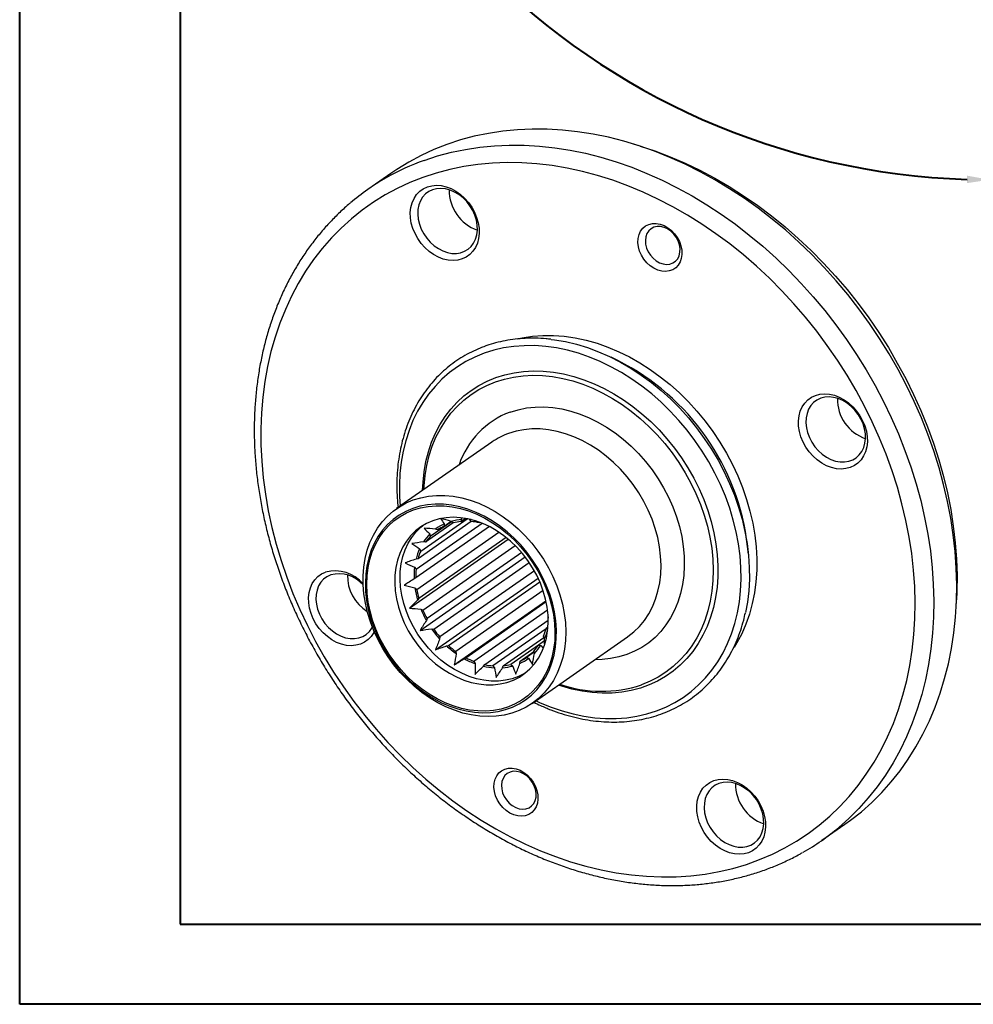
# Model space of a CAD drawing. Header units: millimetres. Extents: x 2626 to 2999, y 1108 to 1371.
# Drawn here: x 2625.9 to 2731.4, y 1107.7 to 1216.5 of the extents above; entities that cross this region are included whole.
import ezdxf

# ---------------------------------------------------------------- set-up
doc = ezdxf.new("R2010")
doc.units = ezdxf.units.MM
doc.linetypes.add('ACAD_ISO05W100', pattern=[33, 24, -3, 0, -3, 0, -3])
doc.layers.add('AM_5', color=3, linetype='Continuous', lineweight=25)
doc.layers.add('AM_BOR', color=2, linetype='ACAD_ISO05W100', lineweight=35)
doc.styles.get("Standard").update_dxf_attribs({"font": 'arial.ttf'})
doc.dimstyles.new('ISO-25', dxfattribs={"dimtxt": 3, "dimasz": 2.5, "dimexe": 1.25, "dimexo": 0.625, "dimtad": 1, "dimtxsty": 'Standard', "dimcen": 2.5, "dimadec": 0, "dimazin": 0, "dimtfac": 1, "dimtmove": 0, "dimatfit": 3, "dimfxl": 1, "dimarcsym": 0})

# ---------------------------------------------------------------- blocks, each defined once
blk = doc.blocks.new('A3 ZTL')
for p, q in [((19.57, 280.82), (19.57, 9.78)), ((19.57, 9.78), (401.17, 9.78))]:
    blk.add_line(p, q)
at = {"layer": 'AM_BOR', "color": 135, "linetype": 'Continuous', "lineweight": 25}
for p, q in [((0, 0), (0, 290.61)), ((410.96, 0), (0, 0))]:
    blk.add_line(p, q, dxfattribs=at)
blk = doc.blocks.new('*D44')
at = {"layer": 'AM_5', "color": 0, "lineweight": -2}
for p, q in [((2662.31, 1277.68), (2653.08, 1277.68)), ((2733.17, 1202.92), (2733.17, 1197.6))]:
    blk.add_line(p, q, dxfattribs=at)
blk.add_arc((2733.17, 1277.68), 78.83, 181.8171, 268.1829, dxfattribs=at)
at = {"layer": 'AM_5', "color": 0}
for points in [[(2653.96, 1275.17), (2654.79, 1275.19), (2654.33, 1277.68)], [(2730.67, 1199.3), (2730.66, 1198.47), (2733.17, 1198.85)]]:
    blk.add_solid(points, dxfattribs=at)
at = {"layer": 'Defpoints', "color": 0}
for p in [(2733.17, 1351.82), (2662.94, 1277.68), (2974.32, 1277.68), (2664.9, 1238.26), (2733.17, 1203.54)]:
    blk.add_point(p, dxfattribs=at)
at = {"layer": 'AM_5', "color": 0, "insert": (2678.95, 1223.46), "char_height": 3, "attachment_point": 5, "rotation": 315}
blk.add_mtext('90°', dxfattribs=at)

msp = doc.modelspace()

# ---------------------------------------------------------------- linework, layer by layer
at = {"color": 7, "linetype": 'Continuous', "lineweight": 15}
for p, q in [((2694.518, 1202.568), (2693.771, 1202.798)), ((2666.958, 1199.553), (2664.421, 1197.783)), ((2692.068, 1178.853), (2691.31, 1179.22)), ((2678.114, 1169.841), (2667.576, 1162.489)), ((2678.15, 1169.867), (2678.114, 1169.841)), ((2677.845, 1160.503), (2669.706, 1154.824)), ((2669.743, 1155.779), (2677.043, 1160.872)), ((2675.85, 1161.064), (2669.96, 1156.954)), ((2670.252, 1157.793), (2675.385, 1161.374)), ((2673.859, 1160.914), (2670.787, 1158.771)), ((2671.311, 1159.425), (2673.661, 1161.065)), ((2672.833, 1160.544), (2673.615, 1161.089)), ((2672.844, 1160.796), (2672.833, 1160.544)), ((2673.853, 1160.913), (2673.638, 1161.083)), ((2674.696, 1161.059), (2675.198, 1161.409)), ((2674.774, 1161.28), (2674.696, 1161.059)), ((2674.718, 1161.458), (2674.774, 1161.28)), ((2675.843, 1161.065), (2675.668, 1161.284)), ((2676.785, 1160.973), (2676.749, 1160.927)), ((2676.749, 1160.927), (2676.804, 1160.966)), ((2669.825, 1153.547), (2678.903, 1159.881)), ((2679.707, 1159.294), (2670.046, 1152.553)), ((2671.253, 1159.687), (2671.311, 1159.425)), ((2672.121, 1160.127), (2671.885, 1160.235)), ((2668.994, 1151.473), (2679.936, 1159.107)), ((2670.492, 1151.278), (2680.705, 1158.404)), ((2670.787, 1158.771), (2670.548, 1158.807)), ((2706.492, 1157.461), (2706.408, 1158.3)), ((2670.131, 1158.044), (2670.252, 1157.793)), ((2670.177, 1149.025), (2681.814, 1157.144)), ((2681.421, 1157.63), (2670.952, 1150.325)), ((2669.96, 1156.954), (2669.737, 1156.915)), ((2671.688, 1149.155), (2682.258, 1156.53)), ((2669.569, 1155.999), (2669.743, 1155.779)), ((2682.819, 1155.625), (2672.352, 1148.321)), ((2669.706, 1154.824), (2669.518, 1154.714)), ((2671.881, 1146.882), (2683.241, 1154.808)), ((2673.318, 1147.351), (2683.424, 1154.402)), ((2669.611, 1153.719), (2669.825, 1153.547)), ((2683.788, 1153.441), (2674.131, 1146.703)), ((2670.046, 1152.553), (2669.908, 1152.381)), ((2673.968, 1145.217), (2684.105, 1152.29)), ((2675.25, 1146.011), (2684.124, 1152.203)), ((2729.47, 1151.633), (2729.512, 1152.413)), ((2670.256, 1151.387), (2670.492, 1151.278)), ((2684.278, 1151.277), (2676.145, 1145.603)), ((2670.952, 1150.325), (2670.875, 1150.104)), ((2677.326, 1145.245), (2684.352, 1150.147)), ((2684.347, 1150.373), (2684.331, 1150.393)), ((2671.449, 1149.192), (2671.688, 1149.155)), ((2684.113, 1149.211), (2678.232, 1145.108)), ((2684.326, 1149.366), (2684.115, 1149.218)), ((2684.115, 1149.218), (2684.316, 1149.253)), ((2672.352, 1148.321), (2672.342, 1148.07)), ((2673.096, 1147.313), (2673.318, 1147.351)), ((2679.378, 1145.114), (2683.882, 1148.256)), ((2683.284, 1147.396), (2680.222, 1145.26)), ((2682.596, 1140.961), (2693.134, 1148.313)), ((2683.944, 1147.859), (2683.288, 1147.402)), ((2683.288, 1147.402), (2683.526, 1147.366)), ((2683.526, 1147.366), (2683.812, 1147.075)), ((2683.943, 1148.128), (2683.822, 1148.38)), ((2683.944, 1147.544), (2683.943, 1148.128)), ((2674.131, 1146.703), (2674.189, 1146.442)), ((2681.241, 1145.628), (2682.775, 1146.698)), ((2682.79, 1146.629), (2681.954, 1146.046)), ((2682.821, 1146.485), (2682.764, 1146.747)), ((2675.061, 1145.902), (2675.25, 1146.011)), ((2676.145, 1145.603), (2676.267, 1145.352)), ((2677.187, 1145.073), (2677.326, 1145.245)), ((2680.222, 1145.26), (2680.436, 1145.089)), ((2681.231, 1145.377), (2681.241, 1145.628)), ((2681.954, 1146.046), (2682.19, 1145.938)), ((2678.232, 1145.108), (2678.407, 1144.888)), ((2679.301, 1144.893), (2679.378, 1145.114)), ((2714.632, 1125.818), (2717.169, 1127.588))]:
    msp.add_line(p, q, dxfattribs=at)
at = {"color": 7, "linetype": 'Continuous', "lineweight": 15, "flags": 128}
for points in [[(2717.169, 1127.588), (2717.782, 1128.029), (2718.996, 1128.985), (2720.153, 1130.013), (2721.252, 1131.111), (2722.291, 1132.275), (2723.267, 1133.505), (2724.179, 1134.797), (2725.024, 1136.148), (2725.8, 1137.557), (2726.507, 1139.019), (2727.143, 1140.532), (2727.705, 1142.093), (2728.194, 1143.699), (2728.608, 1145.345), (2728.946, 1147.03), (2729.207, 1148.749), (2729.392, 1150.498), (2729.499, 1152.274), (2729.529, 1154.074), (2729.481, 1155.894), (2729.356, 1157.73), (2729.153, 1159.577), (2728.873, 1161.433), (2728.517, 1163.293), (2728.086, 1165.154), (2727.58, 1167.012), (2727, 1168.862), (2726.348, 1170.702), (2725.624, 1172.527), (2724.832, 1174.333), (2723.971, 1176.117), (2723.044, 1177.875), (2722.053, 1179.603), (2721, 1181.298), (2719.887, 1182.956), (2718.716, 1184.574), (2717.49, 1186.149), (2716.211, 1187.676), (2714.882, 1189.154), (2713.506, 1190.579), (2712.085, 1191.948), (2710.623, 1193.258), (2709.122, 1194.506), (2707.587, 1195.69), (2706.019, 1196.808), (2704.421, 1197.857), (2702.799, 1198.835), (2701.154, 1199.74), (2699.49, 1200.569), (2697.811, 1201.322), (2696.12, 1201.997), (2694.421, 1202.592), (2692.716, 1203.107), (2691.011, 1203.539), (2689.307, 1203.888), (2687.61, 1204.154), (2685.921, 1204.336), (2684.245, 1204.433), (2682.586, 1204.446), (2680.946, 1204.374), (2679.329, 1204.217), (2677.738, 1203.976), (2676.177, 1203.652), (2674.65, 1203.244), (2673.158, 1202.754), (2671.705, 1202.183), (2670.295, 1201.531), (2668.929, 1200.802), (2667.612, 1199.995), (2666.958, 1199.553)], [(2694.518, 1202.568), (2696.153, 1202.027), (2697.826, 1201.392), (2699.489, 1200.678), (2701.138, 1199.888), (2702.77, 1199.022), (2704.38, 1198.083), (2705.967, 1197.072), (2707.526, 1195.993), (2709.054, 1194.846), (2710.547, 1193.634), (2712.004, 1192.361), (2713.42, 1191.028), (2714.794, 1189.638), (2716.12, 1188.195), (2717.398, 1186.701), (2718.625, 1185.159), (2719.797, 1183.574), (2720.912, 1181.947), (2721.969, 1180.283), (2722.964, 1178.585), (2723.896, 1176.857), (2724.762, 1175.101), (2725.562, 1173.323), (2726.292, 1171.525), (2726.952, 1169.712), (2727.541, 1167.887), (2728.056, 1166.054), (2728.498, 1164.216), (2728.864, 1162.379), (2729.155, 1160.545), (2729.37, 1158.719), (2729.507, 1156.904), (2729.568, 1155.105), (2729.551, 1153.324), (2729.512, 1152.413)], [(2670.487, 1199.1), (2669.053, 1198.535), (2667.662, 1197.889), (2666.316, 1197.164), (2665.02, 1196.362), (2663.774, 1195.483), (2662.583, 1194.53), (2661.448, 1193.505), (2660.373, 1192.411), (2659.359, 1191.248), (2658.408, 1190.021), (2657.524, 1188.732), (2656.707, 1187.383), (2655.959, 1185.977), (2655.282, 1184.518), (2654.678, 1183.009), (2654.147, 1181.452), (2653.692, 1179.852), (2653.312, 1178.211), (2653.009, 1176.534), (2652.784, 1174.824), (2652.636, 1173.084), (2652.567, 1171.318), (2652.576, 1169.531), (2652.663, 1167.726), (2652.829, 1165.907), (2653.072, 1164.078), (2653.393, 1162.242), (2653.79, 1160.405), (2654.263, 1158.569), (2654.81, 1156.74), (2655.431, 1154.92), (2656.124, 1153.113), (2656.888, 1151.325), (2657.721, 1149.557), (2658.621, 1147.816), (2659.586, 1146.103), (2660.615, 1144.423), (2661.704, 1142.78), (2662.852, 1141.176), (2664.056, 1139.616), (2665.313, 1138.103), (2666.621, 1136.64), (2667.977, 1135.231), (2669.379, 1133.877), (2670.822, 1132.584), (2672.303, 1131.352), (2673.821, 1130.185), (2675.371, 1129.085), (2676.949, 1128.055), (2678.554, 1127.097), (2680.18, 1126.212), (2681.825, 1125.404), (2683.485, 1124.673), (2685.156, 1124.022), (2686.835, 1123.451), (2688.519, 1122.962), (2690.202, 1122.556), (2691.883, 1122.234), (2693.557, 1121.996), (2695.22, 1121.844), (2696.869, 1121.776), (2698.501, 1121.795), (2700.112, 1121.898), (2701.698, 1122.087), (2703.256, 1122.361), (2704.782, 1122.719), (2706.274, 1123.16), (2707.728, 1123.684), (2709.141, 1124.29), (2710.509, 1124.975), (2711.831, 1125.739), (2713.102, 1126.58), (2714.321, 1127.496), (2715.484, 1128.485), (2716.589, 1129.545), (2717.635, 1130.674), (2718.617, 1131.869), (2719.535, 1133.127), (2720.386, 1134.447), (2721.169, 1135.825), (2721.881, 1137.257), (2722.522, 1138.742), (2723.089, 1140.275), (2723.582, 1141.854), (2724, 1143.475), (2724.341, 1145.135), (2724.605, 1146.829), (2724.792, 1148.554), (2724.901, 1150.308), (2724.931, 1152.084), (2724.883, 1153.881), (2724.756, 1155.694), (2724.552, 1157.518), (2724.27, 1159.351), (2723.911, 1161.188), (2723.476, 1163.025), (2722.965, 1164.858), (2722.381, 1166.684), (2721.724, 1168.497), (2720.995, 1170.295), (2720.197, 1172.074), (2719.33, 1173.828), (2718.397, 1175.556), (2717.4, 1177.253), (2716.341, 1178.915), (2715.222, 1180.539), (2714.046, 1182.121), (2712.815, 1183.658), (2711.531, 1185.146), (2710.199, 1186.583), (2708.82, 1187.965), (2707.398, 1189.289), (2705.935, 1190.552), (2704.435, 1191.752), (2702.901, 1192.885), (2701.336, 1193.951), (2699.744, 1194.945), (2698.128, 1195.867), (2696.492, 1196.713), (2694.839, 1197.483), (2693.173, 1198.174), (2691.497, 1198.785), (2689.816, 1199.315), (2688.132, 1199.763), (2686.449, 1200.127), (2684.772, 1200.407), (2683.103, 1200.602), (2681.446, 1200.712), (2679.805, 1200.737), (2678.183, 1200.676), (2676.584, 1200.53), (2675.012, 1200.298), (2673.469, 1199.982), (2671.96, 1199.582), (2670.487, 1199.1)], [(2670.987, 1198.061), (2671.475, 1198.19), (2671.992, 1198.234), (2672.528, 1198.194), (2673.071, 1198.07), (2673.612, 1197.864), (2674.137, 1197.582), (2674.638, 1197.228), (2675.104, 1196.81), (2675.525, 1196.336), (2675.893, 1195.817), (2676.2, 1195.262), (2676.44, 1194.682), (2676.609, 1194.091), (2676.702, 1193.499), (2676.718, 1192.919), (2676.656, 1192.362), (2676.518, 1191.841), (2676.307, 1191.364), (2676.026, 1190.943), (2675.682, 1190.586), (2675.282, 1190.3), (2674.833, 1190.091), (2674.346, 1189.963), (2673.829, 1189.918), (2673.293, 1189.958), (2672.749, 1190.082), (2672.209, 1190.288), (2671.683, 1190.57), (2671.182, 1190.924), (2670.717, 1191.342), (2670.296, 1191.816), (2669.928, 1192.335), (2669.621, 1192.89), (2669.38, 1193.47), (2669.212, 1194.061), (2669.119, 1194.653), (2669.103, 1195.233), (2669.165, 1195.79), (2669.303, 1196.312), (2669.514, 1196.788), (2669.795, 1197.209), (2670.139, 1197.566), (2670.539, 1197.852), (2670.987, 1198.061)], [(2671.558, 1197.743), (2671.143, 1197.546), (2670.777, 1197.273), (2670.468, 1196.93), (2670.223, 1196.525), (2670.049, 1196.068), (2669.949, 1195.569), (2669.926, 1195.04), (2669.98, 1194.494), (2670.11, 1193.943), (2670.313, 1193.401), (2670.585, 1192.879), (2670.918, 1192.39), (2671.305, 1191.946), (2671.737, 1191.558), (2672.204, 1191.233), (2672.695, 1190.98), (2673.198, 1190.804), (2673.702, 1190.711), (2674.194, 1190.701), (2674.664, 1190.776), (2675.1, 1190.933), (2675.492, 1191.169), (2675.831, 1191.478), (2676.108, 1191.853), (2676.318, 1192.286), (2676.456, 1192.765), (2676.517, 1193.28), (2676.502, 1193.819), (2676.409, 1194.369), (2676.242, 1194.918), (2676.004, 1195.452), (2675.701, 1195.958), (2675.34, 1196.426), (2674.929, 1196.843), (2674.478, 1197.201), (2673.998, 1197.491), (2673.5, 1197.706), (2672.995, 1197.841), (2672.495, 1197.892), (2672.012, 1197.86), (2671.558, 1197.743)], [(2695.478, 1193.913), (2695.873, 1194.007), (2696.295, 1194.017), (2696.73, 1193.941), (2697.164, 1193.783), (2697.583, 1193.547), (2697.975, 1193.241), (2698.325, 1192.874), (2698.624, 1192.46), (2698.86, 1192.01), (2699.028, 1191.539), (2699.121, 1191.064), (2699.136, 1190.597), (2699.074, 1190.156), (2698.935, 1189.754), (2698.724, 1189.403), (2698.449, 1189.116), (2698.118, 1188.9), (2697.741, 1188.765), (2697.331, 1188.713), (2696.901, 1188.746), (2696.465, 1188.863), (2696.036, 1189.061), (2695.629, 1189.333), (2695.257, 1189.671), (2694.931, 1190.063), (2694.662, 1190.497), (2694.459, 1190.959), (2694.329, 1191.434), (2694.274, 1191.907), (2694.298, 1192.363), (2694.399, 1192.786), (2694.574, 1193.164), (2694.818, 1193.484), (2695.123, 1193.737), (2695.478, 1193.913)], [(2696.049, 1193.595), (2695.735, 1193.433), (2695.473, 1193.196), (2695.275, 1192.893), (2695.148, 1192.537), (2695.098, 1192.141), (2695.126, 1191.723), (2695.232, 1191.299), (2695.411, 1190.887), (2695.656, 1190.503), (2695.956, 1190.164), (2696.3, 1189.883), (2696.674, 1189.671), (2697.061, 1189.538), (2697.447, 1189.489), (2697.815, 1189.526), (2698.151, 1189.647), (2698.44, 1189.847), (2698.671, 1190.119), (2698.835, 1190.45), (2698.924, 1190.828), (2698.935, 1191.237), (2698.867, 1191.661), (2698.724, 1192.081), (2698.511, 1192.481), (2698.237, 1192.844), (2697.913, 1193.156), (2697.553, 1193.403), (2697.17, 1193.576), (2696.782, 1193.668), (2696.403, 1193.674), (2696.049, 1193.595)], [(2684.686, 1181.202), (2685.035, 1181.158), (2686.257, 1180.951), (2687.483, 1180.661), (2688.708, 1180.289), (2689.928, 1179.836), (2691.136, 1179.304), (2692.33, 1178.695), (2693.503, 1178.012), (2694.65, 1177.257), (2695.768, 1176.433), (2696.852, 1175.545), (2697.898, 1174.595), (2698.9, 1173.587), (2699.856, 1172.525), (2700.762, 1171.413), (2701.612, 1170.257), (2702.406, 1169.06), (2703.138, 1167.828), (2703.806, 1166.565), (2704.408, 1165.277), (2704.941, 1163.968), (2705.403, 1162.645), (2705.792, 1161.311), (2706.106, 1159.973), (2706.345, 1158.637), (2706.506, 1157.306), (2706.591, 1155.988), (2706.597, 1154.687), (2706.526, 1153.408), (2706.377, 1152.156), (2706.169, 1151.015)], [(2670.602, 1164.6), (2670.622, 1164.992), (2670.733, 1166.142), (2670.921, 1167.261), (2671.185, 1168.343), (2671.525, 1169.383), (2671.938, 1170.377), (2672.423, 1171.319), (2672.976, 1172.204), (2673.596, 1173.029), (2674.28, 1173.789), (2675.023, 1174.481), (2675.823, 1175.101), (2676.675, 1175.647), (2677.576, 1176.115), (2678.52, 1176.503), (2679.504, 1176.81), (2680.523, 1177.033), (2681.571, 1177.173), (2682.643, 1177.228), (2683.735, 1177.197), (2684.841, 1177.082), (2685.955, 1176.882), (2687.073, 1176.599), (2688.188, 1176.233), (2689.296, 1175.788), (2690.39, 1175.264), (2691.466, 1174.665), (2692.518, 1173.993), (2693.541, 1173.252), (2694.531, 1172.445), (2695.482, 1171.576), (2696.389, 1170.65), (2697.249, 1169.67), (2698.057, 1168.643), (2698.81, 1167.572), (2699.502, 1166.463), (2700.132, 1165.321), (2700.696, 1164.152), (2701.191, 1162.962), (2701.616, 1161.756), (2701.967, 1160.541), (2702.243, 1159.322), (2702.443, 1158.104), (2702.565, 1156.895), (2702.61, 1155.7), (2702.577, 1154.524), (2702.467, 1153.374), (2702.278, 1152.256), (2702.014, 1151.173), (2701.674, 1150.133), (2701.261, 1149.139), (2700.776, 1148.197), (2700.223, 1147.312), (2699.603, 1146.487), (2698.92, 1145.727), (2698.176, 1145.035), (2697.377, 1144.415), (2696.524, 1143.869), (2695.624, 1143.401), (2694.679, 1143.013), (2694.679, 1143.013)], [(2713.916, 1175.005), (2714.404, 1175.134), (2714.921, 1175.178), (2715.457, 1175.138), (2716, 1175.014), (2716.54, 1174.808), (2717.066, 1174.526), (2717.567, 1174.172), (2718.033, 1173.754), (2718.454, 1173.28), (2718.822, 1172.761), (2719.129, 1172.206), (2719.369, 1171.626), (2719.538, 1171.035), (2719.631, 1170.443), (2719.647, 1169.863), (2719.585, 1169.306), (2719.447, 1168.785), (2719.236, 1168.308), (2718.955, 1167.887), (2718.611, 1167.53), (2718.211, 1167.244), (2717.762, 1167.035), (2717.274, 1166.907), (2716.757, 1166.862), (2716.222, 1166.902), (2715.678, 1167.026), (2715.138, 1167.232), (2714.612, 1167.514), (2714.111, 1167.868), (2713.646, 1168.286), (2713.224, 1168.76), (2712.857, 1169.279), (2712.549, 1169.834), (2712.309, 1170.414), (2712.141, 1171.005), (2712.048, 1171.597), (2712.032, 1172.177), (2712.094, 1172.734), (2712.232, 1173.256), (2712.443, 1173.732), (2712.723, 1174.153), (2713.067, 1174.51), (2713.468, 1174.796), (2713.916, 1175.005)], [(2714.487, 1174.687), (2714.072, 1174.49), (2713.706, 1174.217), (2713.396, 1173.874), (2713.152, 1173.469), (2712.978, 1173.012), (2712.878, 1172.513), (2712.855, 1171.984), (2712.909, 1171.438), (2713.039, 1170.887), (2713.242, 1170.345), (2713.514, 1169.823), (2713.847, 1169.334), (2714.234, 1168.89), (2714.666, 1168.502), (2715.133, 1168.177), (2715.624, 1167.924), (2716.127, 1167.748), (2716.631, 1167.655), (2717.123, 1167.645), (2717.593, 1167.72), (2718.029, 1167.877), (2718.421, 1168.113), (2718.76, 1168.422), (2719.037, 1168.797), (2719.247, 1169.23), (2719.385, 1169.709), (2719.446, 1170.224), (2719.431, 1170.763), (2719.338, 1171.313), (2719.171, 1171.862), (2718.933, 1172.396), (2718.63, 1172.902), (2718.269, 1173.37), (2717.858, 1173.787), (2717.407, 1174.145), (2716.927, 1174.435), (2716.428, 1174.65), (2715.923, 1174.785), (2715.424, 1174.836), (2714.941, 1174.804), (2714.487, 1174.687)], [(2669.43, 1163.446), (2670.26, 1163.697), (2671.123, 1163.864), (2672.014, 1163.945), (2672.927, 1163.941), (2673.855, 1163.851), (2674.791, 1163.676), (2675.73, 1163.418), (2676.664, 1163.077), (2677.587, 1162.656), (2678.492, 1162.159), (2679.374, 1161.589), (2680.225, 1160.95), (2681.04, 1160.246), (2681.814, 1159.482), (2682.541, 1158.663), (2683.215, 1157.796), (2683.832, 1156.887), (2684.388, 1155.941), (2684.878, 1154.966), (2685.3, 1153.968), (2685.65, 1152.954), (2685.926, 1151.931), (2686.126, 1150.907), (2686.249, 1149.889), (2686.293, 1148.884), (2686.259, 1147.899), (2686.146, 1146.94), (2685.956, 1146.015), (2685.69, 1145.13), (2685.349, 1144.291), (2684.936, 1143.505), (2684.454, 1142.776), (2683.906, 1142.11), (2683.297, 1141.511), (2682.63, 1140.984), (2681.91, 1140.533), (2681.142, 1140.159), (2680.331, 1139.867), (2679.484, 1139.658), (2678.606, 1139.534), (2677.703, 1139.495), (2676.782, 1139.543), (2675.849, 1139.675), (2674.911, 1139.892), (2673.974, 1140.192), (2673.044, 1140.573), (2672.13, 1141.032), (2671.235, 1141.566), (2670.368, 1142.171), (2669.534, 1142.844), (2668.739, 1143.579), (2667.988, 1144.37), (2667.287, 1145.214), (2666.641, 1146.103), (2666.054, 1147.031), (2665.53, 1147.993), (2665.074, 1148.98), (2664.687, 1149.987), (2664.374, 1151.006), (2664.136, 1152.03), (2663.974, 1153.052), (2663.891, 1154.065), (2663.885, 1155.061), (2663.959, 1156.034), (2664.111, 1156.976), (2664.339, 1157.882), (2664.643, 1158.745), (2665.02, 1159.558), (2665.468, 1160.316), (2665.983, 1161.014), (2666.563, 1161.647), (2667.201, 1162.211), (2667.896, 1162.7), (2668.64, 1163.113), (2669.43, 1163.446)], [(2669.363, 1162.504), (2668.598, 1162.18), (2667.879, 1161.778), (2667.21, 1161.298), (2666.597, 1160.746), (2666.043, 1160.125), (2665.554, 1159.439), (2665.132, 1158.695), (2664.781, 1157.897), (2664.503, 1157.051), (2664.301, 1156.164), (2664.176, 1155.242), (2664.129, 1154.291), (2664.16, 1153.32), (2664.268, 1152.335), (2664.455, 1151.344), (2664.717, 1150.353), (2665.052, 1149.37), (2665.46, 1148.403), (2665.935, 1147.458), (2666.476, 1146.543), (2667.077, 1145.665), (2667.735, 1144.829), (2668.444, 1144.042), (2669.2, 1143.31), (2669.996, 1142.638), (2670.827, 1142.032), (2671.687, 1141.495), (2672.569, 1141.032), (2673.466, 1140.646), (2674.373, 1140.341), (2675.282, 1140.117), (2676.187, 1139.977), (2677.081, 1139.923), (2677.957, 1139.953), (2678.809, 1140.069), (2679.63, 1140.269), (2680.415, 1140.552), (2681.158, 1140.916), (2681.853, 1141.358), (2682.495, 1141.874), (2683.079, 1142.461), (2683.601, 1143.115), (2684.057, 1143.831), (2684.444, 1144.603), (2684.758, 1145.425), (2684.998, 1146.293), (2685.162, 1147.198), (2685.248, 1148.135), (2685.257, 1149.097), (2685.187, 1150.076), (2685.039, 1151.065), (2684.815, 1152.057), (2684.515, 1153.045), (2684.144, 1154.021), (2683.702, 1154.977), (2683.193, 1155.908), (2682.622, 1156.806), (2681.992, 1157.664), (2681.308, 1158.476), (2680.574, 1159.236), (2679.798, 1159.939), (2678.983, 1160.578), (2678.137, 1161.15), (2677.266, 1161.65), (2676.375, 1162.075), (2675.472, 1162.421), (2674.563, 1162.686), (2673.655, 1162.868), (2672.755, 1162.965), (2671.869, 1162.977), (2671.005, 1162.904), (2670.167, 1162.746), (2669.363, 1162.504)], [(2669.444, 1162.337), (2670.247, 1162.577), (2671.084, 1162.734), (2671.948, 1162.804), (2672.834, 1162.788), (2673.733, 1162.685), (2674.64, 1162.497), (2675.547, 1162.226), (2676.448, 1161.872), (2677.335, 1161.438), (2678.203, 1160.929), (2679.043, 1160.348), (2679.851, 1159.699), (2680.619, 1158.987), (2681.342, 1158.218), (2682.015, 1157.397), (2682.632, 1156.531), (2683.188, 1155.627), (2683.68, 1154.69), (2684.104, 1153.73), (2684.456, 1152.751), (2684.733, 1151.763), (2684.935, 1150.773), (2685.058, 1149.787), (2685.102, 1148.815), (2685.068, 1147.862), (2684.954, 1146.937), (2684.762, 1146.046), (2684.494, 1145.196), (2684.151, 1144.394), (2683.736, 1143.645), (2683.252, 1142.956), (2682.703, 1142.332), (2682.094, 1141.777), (2681.428, 1141.296), (2680.71, 1140.892), (2679.947, 1140.568), (2679.144, 1140.327), (2678.307, 1140.171), (2677.443, 1140.101), (2676.557, 1140.117), (2675.658, 1140.219), (2674.751, 1140.407), (2673.844, 1140.679), (2672.943, 1141.033), (2672.056, 1141.466), (2671.188, 1141.975), (2670.348, 1142.557), (2669.54, 1143.206), (2668.772, 1143.918), (2668.049, 1144.687), (2667.376, 1145.507), (2666.759, 1146.373), (2666.202, 1147.278), (2665.711, 1148.214), (2665.287, 1149.175), (2664.935, 1150.153), (2664.657, 1151.142), (2664.456, 1152.132), (2664.333, 1153.117), (2664.288, 1154.09), (2664.323, 1155.043), (2664.437, 1155.968), (2664.629, 1156.859), (2664.897, 1157.709), (2665.24, 1158.511), (2665.655, 1159.259), (2666.139, 1159.948), (2666.687, 1160.573), (2667.297, 1161.128), (2667.963, 1161.609), (2668.681, 1162.013), (2669.444, 1162.337)], [(2671.584, 1161.144), (2670.897, 1160.848), (2670.256, 1160.472), (2669.668, 1160.019), (2669.138, 1159.493), (2668.67, 1158.901), (2668.27, 1158.246), (2667.94, 1157.535), (2667.685, 1156.776), (2667.506, 1155.974), (2667.404, 1155.138), (2667.382, 1154.275), (2667.44, 1153.393), (2667.575, 1152.501), (2667.789, 1151.606), (2668.077, 1150.718), (2668.439, 1149.844), (2668.87, 1148.993), (2669.366, 1148.172), (2669.922, 1147.39), (2670.535, 1146.653), (2671.197, 1145.969), (2671.902, 1145.344), (2672.645, 1144.783), (2673.418, 1144.292), (2674.213, 1143.875), (2675.024, 1143.537), (2675.843, 1143.281), (2676.662, 1143.108), (2677.474, 1143.021), (2678.271, 1143.02), (2679.045, 1143.106), (2679.79, 1143.277), (2680.497, 1143.532), (2681.162, 1143.869), (2681.777, 1144.284), (2682.337, 1144.774), (2682.837, 1145.334), (2683.272, 1145.958), (2683.637, 1146.641), (2683.93, 1147.377), (2684.147, 1148.159), (2684.288, 1148.979), (2684.349, 1149.829), (2684.332, 1150.703), (2684.235, 1151.591), (2684.06, 1152.485), (2683.809, 1153.378), (2683.483, 1154.26), (2683.087, 1155.123), (2682.623, 1155.96), (2682.096, 1156.762), (2681.511, 1157.523), (2680.873, 1158.234), (2680.188, 1158.89), (2679.463, 1159.484), (2678.705, 1160.01), (2677.919, 1160.464), (2677.115, 1160.842), (2676.299, 1161.14), (2675.479, 1161.355), (2674.663, 1161.485), (2673.858, 1161.529), (2673.072, 1161.486), (2672.311, 1161.358), (2671.584, 1161.144)], [(2681.839, 1144.332), (2681.748, 1144.278), (2681.083, 1143.941), (2680.375, 1143.686), (2679.63, 1143.515), (2678.856, 1143.429), (2678.06, 1143.43), (2677.248, 1143.517), (2676.429, 1143.689), (2675.61, 1143.946), (2674.799, 1144.284), (2674.003, 1144.7), (2673.231, 1145.191), (2672.488, 1145.752), (2671.782, 1146.378), (2671.12, 1147.062), (2670.508, 1147.799), (2669.951, 1148.581), (2669.455, 1149.402), (2669.024, 1150.253), (2668.663, 1151.126), (2668.374, 1152.015), (2668.161, 1152.909), (2668.025, 1153.801), (2667.968, 1154.683), (2667.99, 1155.546), (2668.091, 1156.383), (2668.27, 1157.184), (2668.526, 1157.944), (2668.855, 1158.654), (2669.256, 1159.309), (2669.723, 1159.902), (2670.254, 1160.427), (2670.479, 1160.615)], [(2675.836, 1161.271), (2675.819, 1161.273), (2675.668, 1161.284)], [(2665.11, 1148.896), (2665.05, 1148.78), (2664.769, 1148.359), (2664.425, 1148.002), (2664.025, 1147.716), (2663.576, 1147.506), (2663.088, 1147.378), (2662.571, 1147.334), (2662.036, 1147.374), (2661.492, 1147.498), (2660.952, 1147.703), (2660.426, 1147.986), (2659.925, 1148.339), (2659.459, 1148.757), (2659.038, 1149.231), (2658.67, 1149.751), (2658.363, 1150.306), (2658.123, 1150.885), (2657.955, 1151.477), (2657.862, 1152.069), (2657.846, 1152.649), (2657.908, 1153.205), (2658.046, 1153.727), (2658.257, 1154.203), (2658.537, 1154.624), (2658.881, 1154.981), (2659.282, 1155.268), (2659.73, 1155.477), (2659.73, 1155.477)], [(2660.301, 1155.159), (2659.886, 1154.962), (2659.519, 1154.688), (2659.21, 1154.345), (2658.966, 1153.94), (2658.792, 1153.483), (2658.692, 1152.984), (2658.669, 1152.456), (2658.723, 1151.91), (2658.853, 1151.359), (2659.056, 1150.816), (2659.328, 1150.294), (2659.661, 1149.806), (2660.048, 1149.362), (2660.48, 1148.973), (2660.947, 1148.648), (2661.438, 1148.395), (2661.941, 1148.22), (2662.445, 1148.126), (2662.937, 1148.117), (2663.407, 1148.192), (2663.843, 1148.349), (2664.235, 1148.585), (2664.574, 1148.894), (2664.851, 1149.269), (2664.913, 1149.376)], [(2684.342, 1150.512), (2684.342, 1150.511), (2684.331, 1150.393)], [(2679.558, 1133.689), (2679.953, 1133.784), (2680.375, 1133.793), (2680.81, 1133.717), (2681.244, 1133.559), (2681.663, 1133.323), (2682.054, 1133.017), (2682.405, 1132.651), (2682.703, 1132.236), (2682.94, 1131.786), (2683.108, 1131.316), (2683.201, 1130.84), (2683.216, 1130.374), (2683.154, 1129.932), (2683.015, 1129.53), (2682.804, 1129.179), (2682.529, 1128.892), (2682.198, 1128.677), (2681.821, 1128.541), (2681.411, 1128.489), (2680.981, 1128.522), (2680.545, 1128.64), (2680.116, 1128.838), (2679.709, 1129.11), (2679.337, 1129.447), (2679.011, 1129.839), (2678.742, 1130.273), (2678.539, 1130.735), (2678.408, 1131.21), (2678.354, 1131.683), (2678.378, 1132.139), (2678.479, 1132.563), (2678.654, 1132.941), (2678.898, 1133.261), (2679.203, 1133.513), (2679.558, 1133.689)], [(2680.129, 1133.371), (2679.815, 1133.21), (2679.553, 1132.973), (2679.355, 1132.67), (2679.228, 1132.313), (2679.178, 1131.917), (2679.206, 1131.499), (2679.312, 1131.075), (2679.491, 1130.663), (2679.736, 1130.279), (2680.036, 1129.94), (2680.38, 1129.659), (2680.754, 1129.448), (2681.141, 1129.315), (2681.527, 1129.266), (2681.895, 1129.302), (2682.231, 1129.423), (2682.52, 1129.624), (2682.751, 1129.895), (2682.915, 1130.227), (2683.004, 1130.605), (2683.015, 1131.014), (2682.947, 1131.437), (2682.804, 1131.857), (2682.591, 1132.257), (2682.317, 1132.62), (2681.993, 1132.932), (2681.633, 1133.18), (2681.25, 1133.353), (2680.862, 1133.444), (2680.483, 1133.45), (2680.129, 1133.371)], [(2702.659, 1132.421), (2703.147, 1132.549), (2703.664, 1132.593), (2704.2, 1132.553), (2704.743, 1132.429), (2705.283, 1132.224), (2705.809, 1131.941), (2706.31, 1131.588), (2706.776, 1131.17), (2707.197, 1130.696), (2707.565, 1130.176), (2707.872, 1129.621), (2708.112, 1129.042), (2708.28, 1128.45), (2708.374, 1127.859), (2708.389, 1127.278), (2708.328, 1126.722), (2708.19, 1126.2), (2707.978, 1125.724), (2707.698, 1125.303), (2707.354, 1124.946), (2706.954, 1124.66), (2706.505, 1124.45), (2706.017, 1124.322), (2705.5, 1124.278), (2704.965, 1124.318), (2704.421, 1124.442), (2703.881, 1124.647), (2703.355, 1124.93), (2702.854, 1125.283), (2702.388, 1125.701), (2701.967, 1126.175), (2701.599, 1126.695), (2701.292, 1127.25), (2701.052, 1127.829), (2700.884, 1128.421), (2700.791, 1129.013), (2700.775, 1129.593), (2700.837, 1130.149), (2700.974, 1130.671), (2701.186, 1131.147), (2701.466, 1131.568), (2701.81, 1131.925), (2702.211, 1132.212), (2702.659, 1132.421)], [(2703.23, 1132.103), (2702.815, 1131.906), (2702.448, 1131.632), (2702.139, 1131.289), (2701.895, 1130.884), (2701.721, 1130.427), (2701.621, 1129.928), (2701.598, 1129.4), (2701.652, 1128.854), (2701.782, 1128.303), (2701.985, 1127.76), (2702.256, 1127.238), (2702.59, 1126.75), (2702.977, 1126.306), (2703.409, 1125.917), (2703.876, 1125.592), (2704.367, 1125.339), (2704.87, 1125.164), (2705.374, 1125.07), (2705.866, 1125.061), (2706.336, 1125.136), (2706.772, 1125.293), (2707.164, 1125.529), (2707.503, 1125.838), (2707.78, 1126.213), (2707.99, 1126.645), (2708.128, 1127.125), (2708.189, 1127.64), (2708.174, 1128.179), (2708.081, 1128.729), (2707.914, 1129.277), (2707.676, 1129.811), (2707.373, 1130.318), (2707.012, 1130.785), (2706.601, 1131.203), (2706.15, 1131.561), (2705.67, 1131.85), (2705.171, 1132.065), (2704.666, 1132.2), (2704.167, 1132.252), (2703.684, 1132.219), (2703.23, 1132.103)]]:
    msp.add_lwpolyline(points, dxfattribs=at)
at = {"color": 8, "linetype": 'Continuous', "lineweight": 15, "flags": 128}
for points in [[(2670.621, 1200.984), (2672.113, 1201.474), (2673.64, 1201.882), (2675.201, 1202.206), (2676.792, 1202.447), (2678.409, 1202.604), (2680.049, 1202.676), (2681.708, 1202.663), (2683.384, 1202.566), (2685.073, 1202.384), (2686.77, 1202.118), (2688.474, 1201.769), (2690.18, 1201.336), (2691.884, 1200.822), (2693.583, 1200.227), (2695.274, 1199.552), (2696.953, 1198.799), (2698.617, 1197.969), (2700.262, 1197.065), (2701.885, 1196.087), (2703.482, 1195.038), (2705.05, 1193.92), (2706.586, 1192.736), (2708.086, 1191.488), (2709.548, 1190.178), (2710.969, 1188.809), (2712.345, 1187.384), (2713.674, 1185.906), (2714.953, 1184.379), (2716.179, 1182.804), (2717.35, 1181.186), (2718.463, 1179.528), (2719.516, 1177.833), (2720.507, 1176.105), (2721.434, 1174.347), (2722.295, 1172.563), (2723.087, 1170.757), (2723.811, 1168.932), (2724.463, 1167.092), (2725.043, 1165.242), (2725.549, 1163.384), (2725.98, 1161.523), (2726.336, 1159.663), (2726.616, 1157.807), (2726.819, 1155.959), (2726.944, 1154.124), (2726.992, 1152.304), (2726.962, 1150.504), (2726.855, 1148.728), (2726.67, 1146.978), (2726.409, 1145.26), (2726.071, 1143.575), (2725.657, 1141.929), (2725.168, 1140.323), (2724.606, 1138.762), (2723.97, 1137.249), (2723.264, 1135.787), (2722.487, 1134.378), (2721.642, 1133.027), (2720.73, 1131.735), (2719.754, 1130.505), (2718.715, 1129.341), (2717.616, 1128.243), (2716.489, 1127.24)], [(2680.967, 1181.272), (2681.482, 1181.379), (2682.612, 1181.547), (2683.767, 1181.629), (2684.942, 1181.626), (2686.134, 1181.537), (2687.337, 1181.364), (2688.546, 1181.106), (2689.755, 1180.765), (2690.96, 1180.342), (2692.156, 1179.839), (2693.338, 1179.258), (2694.5, 1178.601), (2695.639, 1177.872), (2696.748, 1177.073), (2697.824, 1176.208), (2698.862, 1175.28), (2699.857, 1174.293), (2700.806, 1173.251), (2701.704, 1172.16), (2702.548, 1171.022), (2703.333, 1169.844), (2704.058, 1168.629), (2704.719, 1167.384), (2705.312, 1166.112), (2705.836, 1164.821), (2706.288, 1163.514), (2706.667, 1162.198), (2706.971, 1160.878), (2707.198, 1159.56), (2707.348, 1158.249), (2707.419, 1156.95), (2707.413, 1155.67), (2707.328, 1154.413), (2707.165, 1153.184), (2706.925, 1151.99), (2706.609, 1150.834), (2706.217, 1149.722), (2705.753, 1148.658), (2705.217, 1147.648), (2704.904, 1147.133)], [(2683.011, 1141.25), (2683.48, 1141.034), (2684.679, 1140.538), (2685.886, 1140.123), (2687.098, 1139.788), (2688.308, 1139.536), (2689.511, 1139.368), (2690.704, 1139.284), (2691.881, 1139.285), (2693.036, 1139.371), (2694.166, 1139.541), (2695.266, 1139.794), (2696.331, 1140.13), (2697.357, 1140.548), (2698.339, 1141.045), (2699.274, 1141.619), (2700.157, 1142.268), (2700.986, 1142.99), (2701.756, 1143.781), (2702.465, 1144.639), (2703.11, 1145.559), (2703.687, 1146.538), (2704.195, 1147.572), (2704.632, 1148.657), (2704.995, 1149.787), (2705.284, 1150.96), (2705.496, 1152.169), (2705.632, 1153.41), (2705.69, 1154.677), (2705.67, 1155.966), (2705.573, 1157.271), (2705.399, 1158.587), (2705.149, 1159.908), (2704.823, 1161.229), (2704.423, 1162.544), (2703.95, 1163.849), (2703.407, 1165.138), (2702.796, 1166.405), (2702.119, 1167.645), (2701.379, 1168.853), (2700.579, 1170.025), (2699.722, 1171.154), (2698.812, 1172.238), (2697.853, 1173.271), (2696.849, 1174.249), (2695.803, 1175.168), (2694.72, 1176.024), (2693.605, 1176.814), (2692.461, 1177.534), (2691.295, 1178.182), (2690.109, 1178.755), (2688.911, 1179.25), (2687.703, 1179.666), (2686.492, 1180), (2685.282, 1180.252), (2684.078, 1180.42), (2682.885, 1180.504), (2681.709, 1180.503), (2680.553, 1180.418), (2679.423, 1180.248), (2678.324, 1179.994), (2677.259, 1179.658), (2677.259, 1179.658)], [(2677.259, 1179.658), (2676.233, 1179.241), (2675.251, 1178.744), (2674.316, 1178.17), (2673.432, 1177.52), (2672.603, 1176.798), (2671.833, 1176.007), (2671.124, 1175.15), (2670.48, 1174.229), (2669.902, 1173.25), (2669.394, 1172.216), (2668.958, 1171.132), (2668.594, 1170.001), (2668.306, 1168.829), (2668.093, 1167.62), (2667.958, 1166.379), (2667.9, 1165.112), (2667.919, 1163.823), (2667.991, 1162.778)], [(2670.467, 1164.506), (2670.51, 1165.415), (2670.633, 1166.571), (2670.834, 1167.695), (2671.11, 1168.781), (2671.461, 1169.826), (2671.886, 1170.823), (2672.381, 1171.768), (2672.945, 1172.656), (2673.575, 1173.484), (2674.268, 1174.247), (2675.021, 1174.941), (2675.83, 1175.564), (2676.691, 1176.112), (2677.601, 1176.583), (2678.554, 1176.974)], [(2678.554, 1176.974), (2679.546, 1177.284), (2680.573, 1177.511), (2681.63, 1177.654), (2682.711, 1177.712), (2683.811, 1177.686), (2684.926, 1177.575), (2686.05, 1177.379), (2687.177, 1177.1), (2688.303, 1176.739), (2689.421, 1176.298), (2690.527, 1175.779), (2691.615, 1175.184), (2692.68, 1174.516), (2693.717, 1173.779), (2694.721, 1172.975), (2695.687, 1172.109), (2696.611, 1171.185), (2697.488, 1170.207), (2698.314, 1169.179), (2699.085, 1168.108), (2699.798, 1166.997), (2700.449, 1165.853), (2701.034, 1164.68), (2701.552, 1163.484), (2702, 1162.272), (2702.375, 1161.048), (2702.675, 1159.818), (2702.9, 1158.589), (2703.049, 1157.366), (2703.119, 1156.155), (2703.113, 1154.962), (2703.028, 1153.792), (2702.866, 1152.652), (2702.627, 1151.546), (2702.313, 1150.479), (2701.925, 1149.458), (2701.465, 1148.486), (2700.935, 1147.569), (2700.337, 1146.71), (2699.675, 1145.915), (2698.952, 1145.186), (2698.171, 1144.527), (2697.335, 1143.941), (2696.449, 1143.431), (2695.518, 1143), (2694.544, 1142.649), (2693.534, 1142.38), (2692.492, 1142.195), (2691.422, 1142.095), (2690.331, 1142.079), (2689.222, 1142.147), (2688.102, 1142.301), (2686.976, 1142.538), (2685.849, 1142.858), (2685.488, 1142.978)], [(2680.136, 1173.154), (2681.024, 1173.425), (2681.945, 1173.613), (2682.896, 1173.714), (2683.87, 1173.73), (2684.86, 1173.66), (2685.861, 1173.503), (2686.866, 1173.262), (2687.87, 1172.938), (2688.866, 1172.533), (2689.849, 1172.049), (2690.811, 1171.489), (2691.747, 1170.856), (2692.651, 1170.156), (2693.518, 1169.391), (2694.343, 1168.567), (2695.119, 1167.688), (2695.844, 1166.761), (2696.511, 1165.79), (2697.117, 1164.782), (2697.658, 1163.743), (2698.131, 1162.68), (2698.533, 1161.599), (2698.861, 1160.506), (2699.114, 1159.409), (2699.29, 1158.314), (2699.387, 1157.227), (2699.406, 1156.157), (2699.345, 1155.108), (2699.206, 1154.089), (2698.99, 1153.104), (2698.696, 1152.16), (2698.329, 1151.263), (2697.889, 1150.418), (2697.379, 1149.631), (2696.803, 1148.907), (2696.164, 1148.249), (2695.466, 1147.663), (2694.714, 1147.15), (2693.911, 1146.716), (2693.063, 1146.362), (2692.176, 1146.091), (2691.254, 1145.904), (2690.303, 1145.802), (2689.507, 1145.783)], [(2693.134, 1148.313), (2693.168, 1148.337), (2693.835, 1148.864), (2694.444, 1149.463), (2694.992, 1150.129), (2695.474, 1150.858), (2695.887, 1151.644), (2696.228, 1152.483), (2696.494, 1153.368), (2696.684, 1154.293), (2696.797, 1155.251), (2696.831, 1156.237), (2696.787, 1157.242), (2696.664, 1158.26), (2696.464, 1159.284), (2696.188, 1160.306), (2695.838, 1161.32), (2695.416, 1162.318), (2694.926, 1163.294), (2694.37, 1164.239), (2693.753, 1165.149), (2693.079, 1166.016), (2692.352, 1166.834), (2691.579, 1167.598), (2690.763, 1168.302), (2689.912, 1168.942), (2689.03, 1169.512), (2688.125, 1170.009), (2687.202, 1170.429), (2686.268, 1170.77), (2685.329, 1171.029), (2684.393, 1171.204), (2683.465, 1171.294), (2682.552, 1171.298), (2681.661, 1171.216), (2680.798, 1171.049), (2679.968, 1170.799)]]:
    msp.add_lwpolyline(points, dxfattribs=at)
at = {"color": 8, "linetype": 'Continuous', "lineweight": 15}
for centre, radius, start, end in [((2679.669, 1175.831), 26.731, 109.78563, 119.64279), ((2683.421, 1164.326), 9.419, 110.40787, 161.52731), ((2682.647, 1163.336), 7.929, 109.74594, 124.54943)]:
    msp.add_arc(centre, radius, start, end, dxfattribs=at)
at = {"color": 7, "linetype": 'Continuous', "lineweight": 15}
for centre, radius, start, end in [((2679.439, 1176.258), 26.246, 119.66796, 130.2708), ((2678.05, 1197.662), 4.648, 179.05736, 250.75086), ((2680.157, 1155.263), 26.426, 6.5989, 63.20932), ((2720.979, 1174.606), 4.648, 179.05736, 250.75086), ((2675.022, 1155.974), 5.291, 114.30775, 126.36367), ((2675.071, 1155.902), 5.153, 115.74353, 124.93344), ((2675.206, 1155.398), 5.897, 94.20309, 105.4172), ((2675.251, 1155.341), 5.745, 95.53899, 104.08646), ((2675.244, 1154.042), 7.047, 77.67384, 85.13179), ((2675.199, 1155.806), 5.535, 135.47289, 147.17211), ((2675.245, 1155.739), 5.391, 136.86644, 145.78393), ((2676.124, 1155.321), 6.582, 155.55752, 165.97837), ((2676.147, 1155.266), 6.414, 156.79937, 164.74131), ((2660.76, 1151.456), 4.151, 41.13582, 104.35686), ((2661.206, 1151.725), 3.551, 40.87108, 104.75772), ((2666.824, 1155.088), 4.68, 179.19288, 237.99611), ((2677.708, 1155.035), 8.196, 173.24096, 182.24315), ((2677.692, 1154.988), 7.988, 174.31414, 181.17412), ((2679.407, 1155.188), 9.905, 188.52979, 196.46355), ((2679.349, 1155.137), 9.655, 189.47575, 195.52125), ((2680.549, 1155.571), 11.111, 202.1242, 209.47255), ((2680.462, 1155.51), 10.831, 203.00039, 208.59974), ((2680.759, 1155.681), 11.348, 214.87684, 222.12239), ((2680.667, 1155.617), 11.062, 215.74076, 221.26181), ((2677.927, 1150.906), 6.414, 336.79937, 344.74131), ((2677.977, 1150.842), 6.555, 335.54649, 344.90058), ((2680.186, 1155.086), 10.521, 227.62788, 235.24858), ((2680.109, 1155.036), 10.255, 228.53647, 234.34349), ((2678.83, 1150.433), 5.391, 316.86644, 325.78393), ((2678.876, 1150.366), 5.535, 315.47289, 327.17211), ((2679.374, 1153.753), 8.957, 241.21883, 249.70325), ((2679.317, 1153.736), 8.73, 242.23026, 248.69572), ((2678.83, 1152.13), 7.047, 257.67384, 265.13179), ((2678.824, 1150.832), 5.745, 275.53899, 284.08646), ((2679.053, 1150.199), 5.291, 294.30775, 306.36367), ((2679.003, 1150.27), 5.153, 295.74353, 304.93344), ((2678.874, 1152.106), 7.233, 256.50758, 266.29355), ((2678.868, 1150.774), 5.897, 274.20309, 285.4172), ((2690.238, 1156.381), 14.086, 250.87207, 288.37753), ((2709.721, 1132.021), 4.648, 179.05736, 250.75086), ((2699.614, 1147.342), 26.246, 299.4885, 310.01076)]:
    msp.add_arc(centre, radius, start, end, dxfattribs=at)
for points, knots in [([(2662.43, 1196.248), (2662.418, 1196.239), (2662.021, 1195.92), (2661.285, 1195.233), (2660.23, 1194.186), (2659.234, 1193.07), (2658.294, 1191.898), (2657.412, 1190.669), (2656.589, 1189.387), (2655.828, 1188.053), (2655.129, 1186.67), (2654.495, 1185.24), (2653.926, 1183.767), (2653.424, 1182.252), (2652.988, 1180.698), (2652.622, 1179.109), (2652.324, 1177.488), (2652.096, 1175.837), (2651.938, 1174.16), (2651.85, 1172.46), (2651.832, 1170.74), (2651.886, 1169.003), (2652.009, 1167.253), (2652.203, 1165.493), (2652.467, 1163.726), (2652.799, 1161.955), (2653.201, 1160.184), (2653.67, 1158.417), (2654.206, 1156.656), (2654.808, 1154.905), (2655.474, 1153.166), (2656.204, 1151.444), (2656.996, 1149.741), (2657.848, 1148.061), (2658.76, 1146.407), (2659.729, 1144.781), (2660.753, 1143.187), (2661.831, 1141.627), (2662.96, 1140.105), (2664.139, 1138.623), (2665.365, 1137.185), (2666.637, 1135.792), (2667.951, 1134.447), (2669.305, 1133.154), (2670.697, 1131.913), (2672.125, 1130.729), (2673.585, 1129.602), (2675.075, 1128.535), (2676.593, 1127.53), (2678.134, 1126.589), (2679.698, 1125.714), (2681.28, 1124.906), (2682.878, 1124.167), (2684.488, 1123.498), (2686.109, 1122.901), (2687.736, 1122.377), (2689.367, 1121.927), (2690.998, 1121.552), (2692.626, 1121.252), (2694.249, 1121.028), (2695.864, 1120.881), (2697.466, 1120.811), (2699.053, 1120.818), (2700.623, 1120.901), (2702.171, 1121.062), (2703.695, 1121.298), (2705.193, 1121.611), (2706.661, 1121.998), (2708.096, 1122.461), (2709.497, 1122.995), (2710.856, 1123.606), (2711.852, 1124.101), (2712.38, 1124.412), (2712.482, 1124.473)], [0, 0, 0, 0, 0.0004487, 0.0147513, 0.0290571, 0.0433684, 0.0576872, 0.0720153, 0.0863541, 0.1007047, 0.1150676, 0.129443, 0.1438311, 0.1582312, 0.1726429, 0.1870654, 0.2014976, 0.2159385, 0.2303873, 0.2448427, 0.2593038, 0.2737696, 0.2882394, 0.3027123, 0.3171876, 0.3316648, 0.3461434, 0.360623, 0.3751033, 0.3895839, 0.4040647, 0.4185456, 0.4330265, 0.4475074, 0.4619883, 0.4764693, 0.4909503, 0.5054315, 0.519913, 0.5343948, 0.548877, 0.5633597, 0.5778429, 0.5923268, 0.6068112, 0.6212962, 0.6357818, 0.6502678, 0.664754, 0.6792403, 0.6937261, 0.7082113, 0.7226952, 0.7371773, 0.7516569, 0.7661332, 0.7806054, 0.7950724, 0.8095331, 0.8239866, 0.8384317, 0.8528671, 0.867292, 0.8817052, 0.8961061, 0.9104941, 0.9248688, 0.9392304, 0.9535792, 0.9679161, 0.9822423, 0.9965594, 1, 1, 1, 1]), ([(2684.638, 1181.205), (2684.462, 1181.227), (2683.898, 1181.299), (2682.957, 1181.339), (2681.819, 1181.327), (2680.7, 1181.233), (2679.605, 1181.065), (2678.556, 1180.825), (2677.817, 1180.599), (2677.25, 1180.399), (2676.672, 1180.178), (2675.847, 1179.805), (2674.912, 1179.294), (2674.021, 1178.714), (2673.177, 1178.067), (2672.383, 1177.356), (2671.642, 1176.583), (2670.957, 1175.751), (2670.33, 1174.863), (2669.764, 1173.922), (2669.259, 1172.931), (2668.819, 1171.893), (2668.444, 1170.814), (2668.137, 1169.695), (2667.898, 1168.542), (2667.728, 1167.358), (2667.627, 1166.148), (2667.599, 1164.917), (2667.632, 1163.735), (2667.708, 1162.96), (2667.743, 1162.606)], [0, 0, 0, 0, 0.01753, 0.0561761, 0.0947925, 0.133375, 0.1719205, 0.2104273, 0.246827, 0.2541249, 0.2747451, 0.3131444, 0.3515267, 0.3898895, 0.4282423, 0.4665931, 0.5049506, 0.5433244, 0.5817224, 0.620151, 0.658614, 0.6971134, 0.7356489, 0.7742189, 0.8128202, 0.8514491, 0.8901016, 0.9287734, 0.9674606, 1, 1, 1, 1]), ([(2682.767, 1141.08), (2683.01, 1140.959), (2683.634, 1140.65), (2684.655, 1140.232), (2685.821, 1139.818), (2686.992, 1139.48), (2688.165, 1139.215), (2689.333, 1139.027), (2690.493, 1138.915), (2691.642, 1138.879), (2692.774, 1138.921), (2693.885, 1139.039), (2694.971, 1139.233), (2696.029, 1139.502), (2697.054, 1139.846), (2698.043, 1140.263), (2698.993, 1140.75), (2699.899, 1141.308), (2700.759, 1141.932), (2701.57, 1142.622), (2702.329, 1143.375), (2703.033, 1144.187), (2703.679, 1145.057), (2704.267, 1145.981), (2704.792, 1146.955), (2705.255, 1147.977), (2705.65, 1149.044), (2705.955, 1150.043), (2706.098, 1150.699), (2706.158, 1150.974)], [0, 0, 0, 0, 0.0244406, 0.0625836, 0.1007203, 0.1388473, 0.1769612, 0.2150577, 0.2531323, 0.2911806, 0.329198, 0.3671809, 0.4051267, 0.4430341, 0.480904, 0.5187394, 0.5565455, 0.5943296, 0.6321005, 0.6698672, 0.7076372, 0.7454202, 0.7832247, 0.8210573, 0.8589228, 0.8968238, 0.9347606, 0.972732, 1, 1, 1, 1])]:
    msp.add_open_spline(points, degree=3, knots=knots, dxfattribs=at)
for points in [[(2673.638, 1161.083), (2673.243, 1161.188), (2672.849, 1161.29), (2672.454, 1161.389)], [(2672.454, 1161.389), (2672.586, 1161.195), (2672.716, 1160.997), (2672.844, 1160.796)], [(2671.885, 1160.235), (2671.463, 1160.265), (2671.043, 1160.292), (2670.623, 1160.317)], [(2670.623, 1160.317), (2670.834, 1160.111), (2671.044, 1159.902), (2671.253, 1159.687)], [(2670.548, 1158.807), (2670.124, 1158.752), (2669.7, 1158.695), (2669.277, 1158.636)], [(2669.277, 1158.636), (2669.562, 1158.442), (2669.847, 1158.246), (2670.131, 1158.044)], [(2669.737, 1156.915), (2669.333, 1156.772), (2668.929, 1156.627), (2668.525, 1156.481)], [(2668.525, 1156.481), (2668.873, 1156.324), (2669.221, 1156.164), (2669.569, 1155.999)], [(2669.518, 1154.714), (2669.155, 1154.485), (2668.791, 1154.256), (2668.428, 1154.027)], [(2668.428, 1154.027), (2668.822, 1153.927), (2669.216, 1153.825), (2669.611, 1153.719)], [(2669.908, 1152.381), (2669.604, 1152.077), (2669.299, 1151.775), (2668.994, 1151.473)], [(2668.994, 1151.473), (2669.414, 1151.446), (2669.834, 1151.418), (2670.256, 1151.387)], [(2670.875, 1150.104), (2670.644, 1149.743), (2670.41, 1149.384), (2670.177, 1149.025)], [(2670.177, 1149.025), (2670.6, 1149.082), (2671.024, 1149.138), (2671.449, 1149.192)], [(2672.342, 1148.07), (2672.19, 1147.672), (2672.036, 1147.277), (2671.881, 1146.882)], [(2671.881, 1146.882), (2672.285, 1147.026), (2672.69, 1147.17), (2673.096, 1147.313)], [(2674.189, 1146.442), (2674.118, 1146.032), (2674.044, 1145.624), (2673.968, 1145.217)], [(2682.598, 1145.26), (2682.675, 1145.667), (2682.749, 1146.075), (2682.821, 1146.485)], [(2673.968, 1145.217), (2674.332, 1145.446), (2674.697, 1145.674), (2675.061, 1145.902)], [(2676.267, 1145.352), (2676.271, 1144.955), (2676.272, 1144.56), (2676.27, 1144.166)], [(2680.767, 1144.188), (2680.923, 1144.583), (2681.078, 1144.979), (2681.231, 1145.377)], [(2682.19, 1145.938), (2682.33, 1145.712), (2682.466, 1145.486), (2682.598, 1145.26)], [(2676.27, 1144.166), (2676.576, 1144.468), (2676.882, 1144.77), (2677.187, 1145.073)], [(2678.407, 1144.888), (2678.475, 1144.529), (2678.538, 1144.171), (2678.599, 1143.814)], [(2678.599, 1143.814), (2678.834, 1144.173), (2679.068, 1144.532), (2679.301, 1144.893)], [(2680.436, 1145.089), (2680.55, 1144.788), (2680.66, 1144.488), (2680.767, 1144.188)]]:
    msp.add_open_spline(points, degree=3, dxfattribs=at)

# ---------------------------------------------------------------- block references
at = {"linetype": 'ByBlock', "lineweight": 0, "xscale": 0.9075000000000002, "yscale": 0.9075000000000002, "zscale": 0.9075000000000002}
msp.add_blockref('A3 ZTL', (2625.9, 1107.689), dxfattribs=at)

# ---------------------------------------------------------------- dimensions: what is measured, and where the dimension line sits
at = {"layer": 'AM_5'}
dim = msp.add_angular_dim_2l(base=(2664.896, 1238.262), line1=((2733.168, 1351.815), (2733.168, 1203.542)), line2=((2662.937, 1277.679), (2974.322, 1277.679)), dimstyle='ISO-25', dxfattribs=at)
dim.commit()
dim.dimension.update_dxf_attribs({"geometry": '*D44', "text_midpoint": (2678.949, 1223.46)})

doc.saveas('drawing.dxf')
